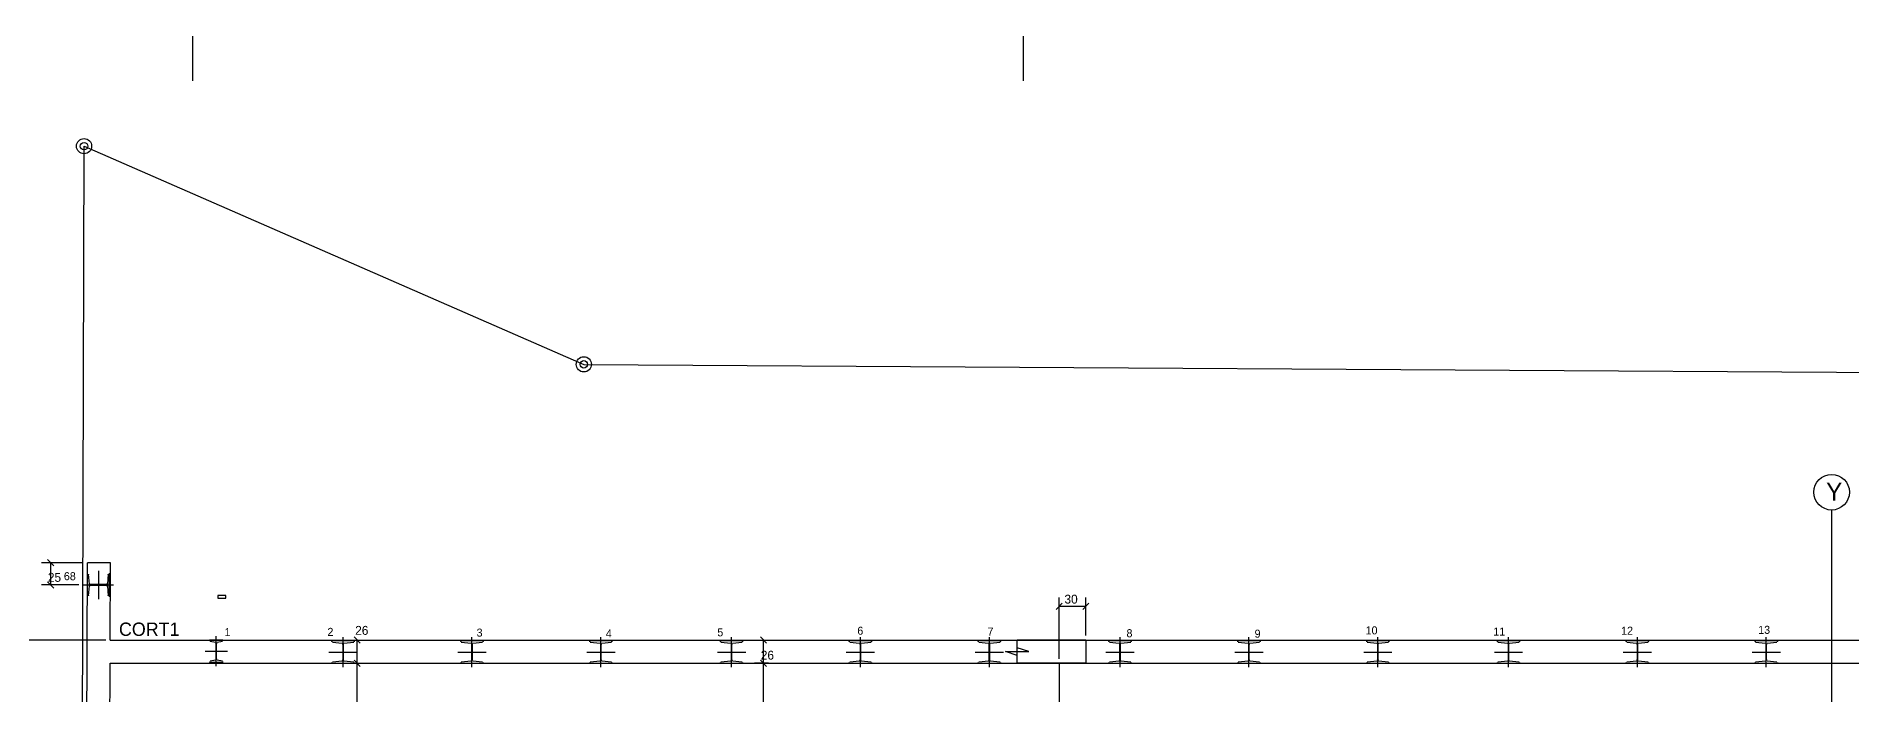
# Model space of a CAD drawing. Header units: metres. Extents: x -5 to 6148, y -6 to 3991.
# Drawn here: x 2052 to 4094, y 3251 to 3991 of the extents above; entities that cross this region are included whole.
import ezdxf

# ---------------------------------------------------------------- set-up
doc = ezdxf.new("R2010")
doc.units = ezdxf.units.M

msp = doc.modelspace()

# ---------------------------------------------------------------- linework, layer by layer
for centre, radius in [((2105.8, 3867.2), 8.55), ((2105.8, 3867.2), 4.23), ((2668, 3621.9), 8.55), ((2668, 3621.9), 4.23), ((4071.7, 3478.1), 20)]:
    msp.add_circle(centre, radius)
at = {"layer": '1', "color": 1}
for p, q in [((2106.5, 2327.4), (2109.5, 3398.9)), ((2135.5, 3398.9), (2109.5, 3398.9)), ((2135.2, 3311.9), (2135.5, 3398.9)), ((2135.2, 3311.9), (5280.6, 3311.9)), ((2132.6, 2338.6), (2135.2, 3285.9)), ((2135.2, 3285.9), (5279.1, 3285.9))]:
    msp.add_line(p, q, dxfattribs=at)
msp.add_lwpolyline([(2256.4, 3359.1), (2265.3, 3359.1), (2265.3, 3362), (2256.4, 3362), (2256.4, 3359.1)], dxfattribs=at)
at = {"layer": '2', "color": 2}
for p, q in [((2101.7, 2385.7), (2105.8, 3867.2)), ((2105.8, 3867.2), (2668, 3621.9)), ((2668, 3621.9), (5894.6, 3601.7)), ((2064.6, 3402.4), (2071.7, 3395.3)), ((2064.6, 3377.4), (2071.7, 3370.3)), ((3199.2, 3346.4), (3206.3, 3353.5)), ((3229.2, 3346.4), (3236.3, 3353.5)), ((2416.5, 3308.3), (2409.5, 3315.4)), ((2873.7, 3308.3), (2866.6, 3315.4)), ((2416.5, 3282.3), (2409.5, 3289.4)), ((2416.5, 3282.3), (2409.5, 3289.4)), ((2873.7, 3282.3), (2866.6, 3289.4)), ((2873.7, 3282.3), (2866.6, 3289.4))]:
    msp.add_line(p, q, dxfattribs=at)
at = {"layer": '3', "color": 3}
for p, q in [((2227.9, 3990.7), (2227.9, 3940.7)), ((3162.4, 3990.7), (3162.4, 3940.7)), ((3202.7, 3285.9), (3202.7, 3200.8))]:
    msp.add_line(p, q, dxfattribs=at)
at = {"layer": '6', "color": 6}
for p, q in [((2105.1, 3373.9), (2138.8, 3373.9)), ((2109.4, 3386.4), (2109.4, 3361.4)), ((2110.2, 3386.4), (2109.4, 3386.4)), ((2111.8, 3374.7), (2110.8, 3385.9)), ((2110.8, 3361.8), (2111.8, 3373)), ((2131.4, 3374.2), (2112.4, 3374.2)), ((2112.4, 3373.5), (2131.4, 3373.5)), ((2121.9, 3389.8), (2121.9, 3357.9)), ((2133.1, 3385.9), (2132, 3374.7)), ((2132, 3373), (2133.1, 3361.8)), ((2134.4, 3386.4), (2133.7, 3386.4)), ((2134.4, 3361.4), (2134.4, 3386.4)), ((2109.4, 3361.4), (2110.2, 3361.4)), ((2133.7, 3361.4), (2134.4, 3361.4)), ((2247, 3311.9), (2247, 3311.1)), ((2262.1, 3311.9), (2247, 3311.9)), ((2247.5, 3310.5), (2253.7, 3309.4)), ((2254.2, 3308.8), (2254.2, 3289.9)), ((2254.6, 3282.5), (2254.6, 3316.2)), ((2254.9, 3289.9), (2254.9, 3308.8)), ((2255.4, 3309.4), (2261.6, 3310.5)), ((2262.1, 3311.1), (2262.1, 3311.9)), ((2384.7, 3310.9), (2384.7, 3310.1)), ((2409.7, 3310.9), (2384.7, 3310.9)), ((2385.2, 3309.5), (2396.3, 3308.4)), ((2397.2, 3281.5), (2397.2, 3315.2)), ((2398.1, 3308.4), (2409.2, 3309.5)), ((2409.7, 3310.1), (2409.7, 3310.9)), ((2529.7, 3310.9), (2529.7, 3310.1)), ((2554.7, 3310.9), (2529.7, 3310.9)), ((2530.2, 3309.5), (2541.3, 3308.4)), ((2542.2, 3281.5), (2542.2, 3315.2)), ((2543.1, 3308.4), (2554.2, 3309.5)), ((2554.7, 3310.1), (2554.7, 3310.9)), ((2674.7, 3310.9), (2674.7, 3310.1)), ((2699.7, 3310.9), (2674.7, 3310.9)), ((2675.2, 3309.5), (2686.3, 3308.4)), ((2687.2, 3281.5), (2687.2, 3315.2)), ((2688.1, 3308.4), (2699.2, 3309.5)), ((2699.7, 3310.1), (2699.7, 3310.9)), ((2821.7, 3310.9), (2821.7, 3310.1)), ((2846.7, 3310.9), (2821.7, 3310.9)), ((2822.2, 3309.5), (2833.3, 3308.4)), ((2834.2, 3281.5), (2834.2, 3315.2)), ((2835.1, 3308.4), (2846.2, 3309.5)), ((2846.7, 3310.1), (2846.7, 3310.9)), ((2966.7, 3310.9), (2966.7, 3310.1)), ((2991.7, 3310.9), (2966.7, 3310.9)), ((2967.2, 3309.5), (2978.3, 3308.4)), ((2979.2, 3281.5), (2979.2, 3315.2)), ((2980.1, 3308.4), (2991.2, 3309.5)), ((2991.7, 3310.1), (2991.7, 3310.9)), ((3111.7, 3310.9), (3111.7, 3310.1)), ((3136.7, 3310.9), (3111.7, 3310.9)), ((3112.2, 3309.5), (3123.3, 3308.4)), ((3124.2, 3281.5), (3124.2, 3315.2)), ((3125.1, 3308.4), (3136.2, 3309.5)), ((3136.7, 3310.1), (3136.7, 3310.9)), ((3232.7, 3311.9), (3155.5, 3311.9)), ((3232.7, 3311.9), (3232.7, 3285.9)), ((3258.7, 3310.9), (3258.7, 3310.1)), ((3283.7, 3310.9), (3258.7, 3310.9)), ((3259.2, 3309.5), (3270.3, 3308.4)), ((3271.2, 3281.5), (3271.2, 3315.2)), ((3272.1, 3308.4), (3283.2, 3309.5)), ((3283.7, 3310.1), (3283.7, 3310.9)), ((3403.7, 3310.9), (3403.7, 3310.1)), ((3428.7, 3310.9), (3403.7, 3310.9)), ((3404.2, 3309.5), (3415.3, 3308.4)), ((3416.2, 3281.5), (3416.2, 3315.2)), ((3417.1, 3308.4), (3428.2, 3309.5)), ((3428.7, 3310.1), (3428.7, 3310.9)), ((3548.7, 3310.9), (3548.7, 3310.1)), ((3573.7, 3310.9), (3548.7, 3310.9)), ((3549.2, 3309.5), (3560.3, 3308.4)), ((3561.2, 3281.5), (3561.2, 3315.2)), ((3562.1, 3308.4), (3573.2, 3309.5)), ((3573.7, 3310.1), (3573.7, 3310.9)), ((3695.7, 3310.9), (3695.7, 3310.1)), ((3720.7, 3310.9), (3695.7, 3310.9)), ((3696.2, 3309.5), (3707.3, 3308.4)), ((3708.2, 3281.5), (3708.2, 3315.2)), ((3709.1, 3308.4), (3720.2, 3309.5)), ((3720.7, 3310.1), (3720.7, 3310.9)), ((3840.7, 3310.9), (3840.7, 3310.1)), ((3865.7, 3310.9), (3840.7, 3310.9)), ((3841.2, 3309.5), (3852.3, 3308.4)), ((3853.2, 3281.5), (3853.2, 3315.2)), ((3854.1, 3308.4), (3865.2, 3309.5)), ((3865.7, 3310.1), (3865.7, 3310.9)), ((3985.7, 3310.9), (3985.7, 3310.1)), ((4010.7, 3310.9), (3985.7, 3310.9)), ((3986.2, 3309.5), (3997.3, 3308.4)), ((3998.2, 3281.5), (3998.2, 3315.2)), ((3999.1, 3308.4), (4010.2, 3309.5)), ((4010.7, 3310.1), (4010.7, 3310.9)), ((2242, 3299.4), (2267.1, 3299.4)), ((2253.7, 3289.3), (2247.5, 3288.2)), ((2261.6, 3288.2), (2255.4, 3289.3)), ((2381.3, 3298.4), (2413.1, 3298.4)), ((2396.3, 3288.3), (2385.2, 3287.2)), ((2396.8, 3307.8), (2396.8, 3288.9)), ((2397.6, 3288.9), (2397.6, 3307.8)), ((2409.2, 3287.2), (2398.1, 3288.3)), ((2526.3, 3298.4), (2558.1, 3298.4)), ((2541.3, 3288.3), (2530.2, 3287.2)), ((2541.8, 3307.8), (2541.8, 3288.9)), ((2542.6, 3288.9), (2542.6, 3307.8)), ((2554.2, 3287.2), (2543.1, 3288.3)), ((2671.3, 3298.4), (2703.1, 3298.4)), ((2686.3, 3288.3), (2675.2, 3287.2)), ((2686.8, 3307.8), (2686.8, 3288.9)), ((2687.6, 3288.9), (2687.6, 3307.8)), ((2699.2, 3287.2), (2688.1, 3288.3)), ((2818.3, 3298.4), (2850.1, 3298.4)), ((2833.3, 3288.3), (2822.2, 3287.2)), ((2833.8, 3307.8), (2833.8, 3288.9)), ((2834.6, 3288.9), (2834.6, 3307.8)), ((2846.2, 3287.2), (2835.1, 3288.3)), ((2963.3, 3298.4), (2995.1, 3298.4)), ((2978.3, 3288.3), (2967.2, 3287.2)), ((2978.8, 3307.8), (2978.8, 3288.9)), ((2979.6, 3288.9), (2979.6, 3307.8)), ((2991.2, 3287.2), (2980.1, 3288.3)), ((3108.3, 3298.4), (3140.1, 3298.4)), ((3123.3, 3288.3), (3112.2, 3287.2)), ((3123.8, 3307.8), (3123.8, 3288.9)), ((3124.6, 3288.9), (3124.6, 3307.8)), ((3136.2, 3287.2), (3125.1, 3288.3)), ((3255.3, 3298.4), (3287.1, 3298.4)), ((3270.3, 3288.3), (3259.2, 3287.2)), ((3270.8, 3307.8), (3270.8, 3288.9)), ((3271.6, 3288.9), (3271.6, 3307.8)), ((3283.2, 3287.2), (3272.1, 3288.3)), ((3400.3, 3298.4), (3432.1, 3298.4)), ((3415.3, 3288.3), (3404.2, 3287.2)), ((3415.8, 3307.8), (3415.8, 3288.9)), ((3416.6, 3288.9), (3416.6, 3307.8)), ((3428.2, 3287.2), (3417.1, 3288.3)), ((3545.3, 3298.4), (3577.1, 3298.4)), ((3560.3, 3288.3), (3549.2, 3287.2)), ((3560.8, 3307.8), (3560.8, 3288.9)), ((3561.6, 3288.9), (3561.6, 3307.8)), ((3573.2, 3287.2), (3562.1, 3288.3)), ((3692.3, 3298.4), (3724.1, 3298.4)), ((3707.3, 3288.3), (3696.2, 3287.2)), ((3707.8, 3307.8), (3707.8, 3288.9)), ((3708.6, 3288.9), (3708.6, 3307.8)), ((3720.2, 3287.2), (3709.1, 3288.3)), ((3837.3, 3298.4), (3869.1, 3298.4)), ((3852.3, 3288.3), (3841.2, 3287.2)), ((3852.8, 3307.8), (3852.8, 3288.9)), ((3853.6, 3288.9), (3853.6, 3307.8)), ((3865.2, 3287.2), (3854.1, 3288.3)), ((3982.3, 3298.4), (4014.1, 3298.4)), ((3997.3, 3288.3), (3986.2, 3287.2)), ((3997.8, 3307.8), (3997.8, 3288.9)), ((3998.6, 3288.9), (3998.6, 3307.8)), ((4010.2, 3287.2), (3999.1, 3288.3)), ((2247, 3287.6), (2247, 3286.9)), ((2247, 3286.9), (2262.1, 3286.9)), ((2262.1, 3286.9), (2262.1, 3287.6)), ((2384.7, 3286.6), (2384.7, 3285.9)), ((2384.7, 3285.9), (2409.7, 3285.9)), ((2409.7, 3285.9), (2409.7, 3286.6)), ((2529.7, 3286.6), (2529.7, 3285.9)), ((2529.7, 3285.9), (2554.7, 3285.9)), ((2554.7, 3285.9), (2554.7, 3286.6)), ((2674.7, 3286.6), (2674.7, 3285.9)), ((2674.7, 3285.9), (2699.7, 3285.9)), ((2699.7, 3285.9), (2699.7, 3286.6)), ((2821.7, 3286.6), (2821.7, 3285.9)), ((2821.7, 3285.9), (2846.7, 3285.9)), ((2846.7, 3285.9), (2846.7, 3286.6)), ((2966.7, 3286.6), (2966.7, 3285.9)), ((2966.7, 3285.9), (2991.7, 3285.9)), ((2991.7, 3285.9), (2991.7, 3286.6)), ((3111.7, 3286.6), (3111.7, 3285.9)), ((3111.7, 3285.9), (3136.7, 3285.9)), ((3136.7, 3285.9), (3136.7, 3286.6)), ((3232.7, 3285.9), (3155.5, 3285.9)), ((3258.7, 3286.6), (3258.7, 3285.9)), ((3258.7, 3285.9), (3283.7, 3285.9)), ((3283.7, 3285.9), (3283.7, 3286.6)), ((3403.7, 3286.6), (3403.7, 3285.9)), ((3403.7, 3285.9), (3428.7, 3285.9)), ((3428.7, 3285.9), (3428.7, 3286.6)), ((3548.7, 3286.6), (3548.7, 3285.9)), ((3548.7, 3285.9), (3573.7, 3285.9)), ((3573.7, 3285.9), (3573.7, 3286.6)), ((3695.7, 3286.6), (3695.7, 3285.9)), ((3695.7, 3285.9), (3720.7, 3285.9)), ((3720.7, 3285.9), (3720.7, 3286.6)), ((3840.7, 3286.6), (3840.7, 3285.9)), ((3840.7, 3285.9), (3865.7, 3285.9)), ((3865.7, 3285.9), (3865.7, 3286.6)), ((3985.7, 3286.6), (3985.7, 3285.9)), ((3985.7, 3285.9), (4010.7, 3285.9)), ((4010.7, 3285.9), (4010.7, 3286.6))]:
    msp.add_line(p, q, dxfattribs=at)
for points in [[(2110.8, 3385.6), (2110.7, 3385.3), (2110.5, 3385.1), (2110.2, 3385.1)], [(2111.8, 3375), (2111.9, 3375.3), (2112.2, 3375.5), (2112.4, 3375.5)], [(2112.4, 3372.2), (2112.2, 3372.2), (2111.9, 3372.4), (2111.8, 3372.7)], [(2131.4, 3375.5), (2131.4, 3375.5), (2131.4, 3375.5), (2131.4, 3375.5), (2131.7, 3375.5), (2131.9, 3375.3), (2132, 3375)], [(2132, 3372.7), (2131.9, 3372.4), (2131.7, 3372.2), (2131.4, 3372.2)], [(2133.7, 3385.1), (2133.4, 3385.1), (2133.1, 3385.3), (2133.1, 3385.6)], [(2110.2, 3362.6), (2110.5, 3362.6), (2110.7, 3362.4), (2110.8, 3362.1)], [(2133.1, 3362.1), (2133.1, 3362.4), (2133.4, 3362.6), (2133.7, 3362.6)], [(2247, 3311.1), (2247, 3311.4), (2247.2, 3311.6), (2247.5, 3311.7)], [(2254.2, 3308.8), (2254.2, 3308.8), (2254.2, 3308.8), (2254.2, 3308.8), (2254.2, 3308.5), (2254, 3308.3), (2253.7, 3308.2)], [(2255.4, 3308.2), (2255.2, 3308.3), (2254.9, 3308.5), (2254.9, 3308.8)], [(2261.6, 3311.7), (2261.9, 3311.6), (2262.1, 3311.4), (2262.1, 3311.1)], [(2384.7, 3310.1), (2384.7, 3310.4), (2384.9, 3310.6), (2385.2, 3310.7)], [(2409.2, 3310.7), (2409.5, 3310.6), (2409.7, 3310.4), (2409.7, 3310.1)], [(2529.7, 3310.1), (2529.7, 3310.4), (2529.9, 3310.6), (2530.2, 3310.7)], [(2554.2, 3310.7), (2554.5, 3310.6), (2554.7, 3310.4), (2554.7, 3310.1)], [(2674.7, 3310.1), (2674.7, 3310.4), (2674.9, 3310.7), (2675.2, 3310.7)], [(2699.2, 3310.7), (2699.5, 3310.7), (2699.7, 3310.4), (2699.7, 3310.1)], [(2821.7, 3310.1), (2821.7, 3310.4), (2821.9, 3310.6), (2822.2, 3310.7)], [(2846.2, 3310.7), (2846.5, 3310.6), (2846.7, 3310.4), (2846.7, 3310.1)], [(2966.7, 3310.1), (2966.7, 3310.4), (2966.9, 3310.7), (2967.2, 3310.7)], [(2991.2, 3310.7), (2991.5, 3310.7), (2991.7, 3310.4), (2991.7, 3310.1)], [(3111.7, 3310.1), (3111.7, 3310.4), (3111.9, 3310.7), (3112.2, 3310.7)], [(3136.2, 3310.7), (3136.5, 3310.7), (3136.7, 3310.4), (3136.7, 3310.1)], [(3258.7, 3310.1), (3258.7, 3310.4), (3258.9, 3310.7), (3259.2, 3310.7)], [(3283.2, 3310.7), (3283.5, 3310.7), (3283.7, 3310.4), (3283.7, 3310.1)], [(3403.7, 3310.1), (3403.7, 3310.4), (3403.9, 3310.7), (3404.2, 3310.7)], [(3428.2, 3310.7), (3428.5, 3310.7), (3428.7, 3310.4), (3428.7, 3310.1)], [(3548.7, 3310.1), (3548.7, 3310.4), (3548.9, 3310.7), (3549.2, 3310.7)], [(3573.2, 3310.7), (3573.5, 3310.7), (3573.7, 3310.4), (3573.7, 3310.1)], [(3695.7, 3310.1), (3695.7, 3310.4), (3695.9, 3310.7), (3696.2, 3310.7)], [(3720.2, 3310.7), (3720.5, 3310.7), (3720.7, 3310.4), (3720.7, 3310.1)], [(3840.7, 3310.1), (3840.7, 3310.4), (3840.9, 3310.7), (3841.2, 3310.7)], [(3865.2, 3310.7), (3865.5, 3310.7), (3865.7, 3310.4), (3865.7, 3310.1)], [(3985.7, 3310.1), (3985.7, 3310.4), (3985.9, 3310.7), (3986.2, 3310.7)], [(4010.2, 3310.7), (4010.5, 3310.7), (4010.7, 3310.4), (4010.7, 3310.1)], [(2253.7, 3290.5), (2254, 3290.4), (2254.2, 3290.2), (2254.2, 3289.9)], [(2254.9, 3289.9), (2254.9, 3290.2), (2255.2, 3290.4), (2255.4, 3290.5)], [(2396.8, 3307.8), (2396.8, 3307.8), (2396.8, 3307.8), (2396.8, 3307.8), (2396.8, 3307.5), (2396.6, 3307.3), (2396.3, 3307.2)], [(2396.3, 3289.5), (2396.6, 3289.4), (2396.8, 3289.2), (2396.8, 3288.9)], [(2398.1, 3307.2), (2397.8, 3307.3), (2397.6, 3307.5), (2397.6, 3307.8)], [(2397.6, 3288.9), (2397.6, 3289.2), (2397.8, 3289.4), (2398.1, 3289.5)], [(2541.8, 3307.8), (2541.8, 3307.8), (2541.8, 3307.8), (2541.8, 3307.8), (2541.8, 3307.5), (2541.6, 3307.3), (2541.3, 3307.2)], [(2541.3, 3289.5), (2541.6, 3289.4), (2541.8, 3289.2), (2541.8, 3288.9)], [(2543.1, 3307.2), (2542.8, 3307.3), (2542.6, 3307.5), (2542.6, 3307.8)], [(2542.6, 3288.9), (2542.6, 3289.2), (2542.8, 3289.4), (2543.1, 3289.5)], [(2686.8, 3307.8), (2686.8, 3307.8), (2686.8, 3307.8), (2686.8, 3307.8), (2686.8, 3307.5), (2686.6, 3307.3), (2686.3, 3307.2)], [(2686.3, 3289.5), (2686.6, 3289.4), (2686.8, 3289.2), (2686.8, 3288.9)], [(2688.1, 3307.2), (2687.8, 3307.3), (2687.6, 3307.5), (2687.6, 3307.8)], [(2687.6, 3288.9), (2687.6, 3289.2), (2687.8, 3289.4), (2688.1, 3289.5)], [(2833.8, 3307.8), (2833.8, 3307.8), (2833.8, 3307.8), (2833.8, 3307.8), (2833.8, 3307.5), (2833.6, 3307.3), (2833.3, 3307.2)], [(2833.3, 3289.5), (2833.6, 3289.4), (2833.8, 3289.2), (2833.8, 3288.9)], [(2835.1, 3307.2), (2834.8, 3307.3), (2834.6, 3307.5), (2834.6, 3307.8)], [(2834.6, 3288.9), (2834.6, 3289.2), (2834.8, 3289.4), (2835.1, 3289.5)], [(2978.8, 3307.8), (2978.8, 3307.8), (2978.8, 3307.8), (2978.8, 3307.8), (2978.8, 3307.5), (2978.6, 3307.3), (2978.3, 3307.2)], [(2978.3, 3289.5), (2978.6, 3289.4), (2978.8, 3289.2), (2978.8, 3288.9)], [(2980.1, 3307.2), (2979.8, 3307.3), (2979.6, 3307.5), (2979.6, 3307.8)], [(2979.6, 3288.9), (2979.6, 3289.2), (2979.8, 3289.4), (2980.1, 3289.5)], [(3123.8, 3307.8), (3123.8, 3307.8), (3123.8, 3307.8), (3123.8, 3307.8), (3123.8, 3307.5), (3123.6, 3307.3), (3123.3, 3307.2)], [(3123.3, 3289.5), (3123.6, 3289.4), (3123.8, 3289.2), (3123.8, 3288.9)], [(3125.1, 3307.2), (3124.8, 3307.3), (3124.6, 3307.5), (3124.6, 3307.8)], [(3124.6, 3288.9), (3124.6, 3289.2), (3124.8, 3289.4), (3125.1, 3289.5)], [(3270.8, 3307.8), (3270.8, 3307.8), (3270.8, 3307.8), (3270.8, 3307.8), (3270.8, 3307.5), (3270.6, 3307.3), (3270.3, 3307.2)], [(3270.3, 3289.5), (3270.6, 3289.4), (3270.8, 3289.2), (3270.8, 3288.9)], [(3272.1, 3307.2), (3271.8, 3307.3), (3271.6, 3307.5), (3271.6, 3307.8)], [(3271.6, 3288.9), (3271.6, 3289.2), (3271.8, 3289.4), (3272.1, 3289.5)], [(3415.8, 3307.8), (3415.8, 3307.8), (3415.8, 3307.8), (3415.8, 3307.8), (3415.8, 3307.5), (3415.6, 3307.3), (3415.3, 3307.2)], [(3415.3, 3289.5), (3415.6, 3289.4), (3415.8, 3289.2), (3415.8, 3288.9)], [(3417.1, 3307.2), (3416.8, 3307.3), (3416.6, 3307.5), (3416.6, 3307.8)], [(3416.6, 3288.9), (3416.6, 3289.2), (3416.8, 3289.4), (3417.1, 3289.5)], [(3560.8, 3307.8), (3560.8, 3307.8), (3560.8, 3307.8), (3560.8, 3307.8), (3560.8, 3307.5), (3560.6, 3307.3), (3560.3, 3307.2)], [(3560.3, 3289.5), (3560.6, 3289.4), (3560.8, 3289.2), (3560.8, 3288.9)], [(3562.1, 3307.2), (3561.8, 3307.3), (3561.6, 3307.5), (3561.6, 3307.8)], [(3561.6, 3288.9), (3561.6, 3289.2), (3561.8, 3289.4), (3562.1, 3289.5)], [(3707.8, 3307.8), (3707.8, 3307.8), (3707.8, 3307.8), (3707.8, 3307.8), (3707.8, 3307.5), (3707.6, 3307.3), (3707.3, 3307.2)], [(3707.3, 3289.5), (3707.6, 3289.5), (3707.8, 3289.2), (3707.8, 3288.9)], [(3709.1, 3307.2), (3708.8, 3307.3), (3708.6, 3307.5), (3708.6, 3307.8)], [(3708.6, 3288.9), (3708.6, 3289.2), (3708.8, 3289.5), (3709.1, 3289.5)], [(3852.8, 3307.8), (3852.8, 3307.8), (3852.8, 3307.8), (3852.8, 3307.8), (3852.8, 3307.5), (3852.6, 3307.3), (3852.3, 3307.2)], [(3852.3, 3289.5), (3852.6, 3289.5), (3852.8, 3289.2), (3852.8, 3288.9)], [(3854.1, 3307.2), (3853.8, 3307.3), (3853.6, 3307.5), (3853.6, 3307.8)], [(3853.6, 3288.9), (3853.6, 3289.2), (3853.8, 3289.5), (3854.1, 3289.5)], [(3997.8, 3307.8), (3997.8, 3307.8), (3997.8, 3307.8), (3997.8, 3307.8), (3997.8, 3307.5), (3997.6, 3307.3), (3997.3, 3307.2)], [(3997.3, 3289.5), (3997.6, 3289.5), (3997.8, 3289.2), (3997.8, 3288.9)], [(3999.1, 3307.2), (3998.8, 3307.3), (3998.6, 3307.5), (3998.6, 3307.8)], [(3998.6, 3288.9), (3998.6, 3289.2), (3998.8, 3289.5), (3999.1, 3289.5)], [(2247.5, 3287), (2247.2, 3287.1), (2247, 3287.3), (2247, 3287.6)], [(2262.1, 3287.6), (2262.1, 3287.3), (2261.9, 3287.1), (2261.6, 3287)], [(2385.2, 3286), (2384.9, 3286.1), (2384.7, 3286.3), (2384.7, 3286.6)], [(2409.7, 3286.6), (2409.7, 3286.3), (2409.5, 3286.1), (2409.2, 3286)], [(2530.2, 3286), (2529.9, 3286.1), (2529.7, 3286.3), (2529.7, 3286.6)], [(2554.7, 3286.6), (2554.7, 3286.3), (2554.5, 3286.1), (2554.2, 3286)], [(2675.2, 3286), (2674.9, 3286.1), (2674.7, 3286.3), (2674.7, 3286.6)], [(2699.7, 3286.6), (2699.7, 3286.3), (2699.5, 3286.1), (2699.2, 3286)], [(2822.2, 3286), (2821.9, 3286.1), (2821.7, 3286.3), (2821.7, 3286.6)], [(2846.7, 3286.6), (2846.7, 3286.3), (2846.5, 3286.1), (2846.2, 3286)], [(2967.2, 3286), (2966.9, 3286.1), (2966.7, 3286.3), (2966.7, 3286.6)], [(2991.7, 3286.6), (2991.7, 3286.3), (2991.5, 3286.1), (2991.2, 3286)], [(3112.2, 3286), (3111.9, 3286.1), (3111.7, 3286.3), (3111.7, 3286.6)], [(3136.7, 3286.6), (3136.7, 3286.3), (3136.5, 3286.1), (3136.2, 3286)], [(3259.2, 3286), (3258.9, 3286.1), (3258.7, 3286.3), (3258.7, 3286.6)], [(3283.7, 3286.6), (3283.7, 3286.3), (3283.5, 3286.1), (3283.2, 3286)], [(3404.2, 3286), (3403.9, 3286.1), (3403.7, 3286.3), (3403.7, 3286.6)], [(3428.7, 3286.6), (3428.7, 3286.3), (3428.5, 3286.1), (3428.2, 3286)], [(3549.2, 3286), (3548.9, 3286.1), (3548.7, 3286.3), (3548.7, 3286.6)], [(3573.7, 3286.6), (3573.7, 3286.3), (3573.5, 3286.1), (3573.2, 3286)], [(3696.2, 3286), (3695.9, 3286.1), (3695.7, 3286.3), (3695.7, 3286.6)], [(3720.7, 3286.6), (3720.7, 3286.3), (3720.5, 3286.1), (3720.2, 3286)], [(3841.2, 3286), (3840.9, 3286.1), (3840.7, 3286.3), (3840.7, 3286.6)], [(3865.7, 3286.6), (3865.7, 3286.3), (3865.5, 3286.1), (3865.2, 3286)], [(3986.2, 3286), (3985.9, 3286.1), (3985.7, 3286.3), (3985.7, 3286.6)], [(4010.7, 3286.6), (4010.7, 3286.3), (4010.5, 3286.1), (4010.2, 3286)]]:
    msp.add_lwpolyline(points, dxfattribs=at)
at = {"layer": '8', "color": 8}
msp.add_lwpolyline([(3232.7, 3285.9), (3155.5, 3285.9), (3155.5, 3311.9), (3232.7, 3311.9), (3232.7, 3285.9)], dxfattribs=at)
at = {"layer": '9', "color": 9}
for p, q in [((4071.7, 3458.1), (4071.7, 1863.6)), ((2104.5, 3398.9), (2058.1, 3398.9)), ((2068.1, 3398.9), (2068.1, 3373.9)), ((2100.1, 3373.9), (2058.1, 3373.9)), ((3202.7, 3290.9), (3202.7, 3359.9)), ((3202.7, 3349.9), (3232.7, 3349.9)), ((3232.7, 3316.9), (3232.7, 3359.9)), ((2130.2, 3311.9), (1997.4, 3311.9)), ((2413, 3285.9), (2413, 3311.9)), ((2870.1, 3285.9), (2870.1, 3311.9)), ((2413, 2795.4), (2413, 3285.9)), ((2875.6, 3285.9), (2860.1, 3285.9)), ((2870.1, 2904.9), (2870.1, 3285.9))]:
    msp.add_line(p, q, dxfattribs=at)
msp.add_lwpolyline([(3155.5, 3285.9), (3155.5, 3294.5), (3142.5, 3298.9), (3168.5, 3298.9), (3155.5, 3303.2), (3155.5, 3311.9)], dxfattribs=at)

# ---------------------------------------------------------------- texts
at = {"layer": '1', "color": 1}
msp.add_text('C:\\Users\\Werebe\\OneDrive\\Jair\\TQS\\TQS\\Logo\\ALIMONTI.JPG', height=0.0511, dxfattribs=at).set_placement((2256.5, 3360.6))
at = {"layer": '2', "color": 2}
for s, p in [('25', (2065.1, 3377.4)), ('30', (3208.7, 3352.9)), ('26', (2410.8, 3317.8)), ('26', (2867.1, 3289.9))]:
    msp.add_text(s, height=10, dxfattribs=at).set_placement(p)
at = {"layer": '3', "color": 3}
for s, p in [('68', (2083.1, 3379.2)), ('1', (2263.8, 3316.3)), ('2', (2379.6, 3316.6)), ('3', (2547.4, 3315.8)), ('4', (2692.8, 3314.8)), ('5', (2818.2, 3316.1)), ('6', (2975.7, 3317.9)), ('7', (3122.1, 3316.9)), ('8', (3278.5, 3315.1)), ('9', (3422.6, 3314.6)), ('10', (3547.5, 3318.3)), ('11', (3691.1, 3316.9)), ('12', (3834.9, 3317.9)), ('13', (3989.1, 3318.9))]:
    msp.add_text(s, height=9, dxfattribs=at).set_placement(p)
at = {"layer": '4', "color": 4}
msp.add_text('CORT1', height=15, dxfattribs=at).set_placement((2145.1, 3316.6))
at = {"layer": '6', "color": 6}
msp.add_text('Y', height=20, dxfattribs=at).set_placement((4065.7, 3468.7))

doc.saveas('drawing.dxf')
